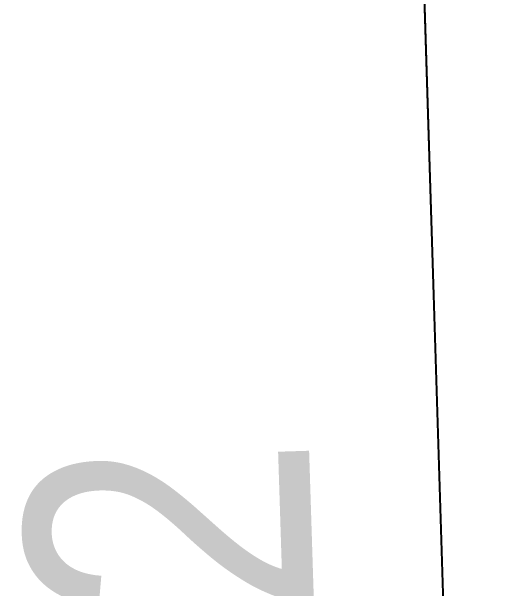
# Model space of a CAD drawing. Extents: x 634962 to 644935, y 5969185 to 5972988.
# Drawn here: x 641675.73 to 641692.8, y 5971036.83 to 5971057.04 of the extents above; entities that cross this region are included whole.
import ezdxf
from ezdxf.enums import TextEntityAlignment as Align

# ---------------------------------------------------------------- set-up
doc = ezdxf.new("R2010")
doc.units = 0
doc.header["$LTSCALE"] = 5
doc.layers.add('AS-TELUS-ATCO PIPELINES', color=7, linetype='foc-TEL', lineweight=9, true_color=0xff9c38)
doc.layers.add('L-BD', color=7, linetype='Continuous')
doc.layers.add('L-SEC', color=7, linetype='Continuous')
doc.styles.add('80L', font='ARIALN.TTF', dxfattribs={"height": 10})
doc.styles.add('foc-LtypeFont', font='ARIALN.TTF', dxfattribs={"height": 7.35})
doc.linetypes.add('foc-TEL', pattern='A,2,-1,["T",foc-LtypeFont,S=0.2,R=0,X=-0.425,Y=-0.75],-1.24,8', length=12.24)
doc.linetypes.add('foc-TEL-NOLINE', pattern='A,0,-2,["T",foc-LtypeFont,S=0.2,R=0,X=-0.425,Y=-0.75],-10.24', length=12.24)

msp = doc.modelspace()

# ---------------------------------------------------------------- linework, layer by layer
at = {"layer": 'AS-TELUS-ATCO PIPELINES', "linetype": 'foc-TEL-NOLINE', "flags": 128}
msp.add_lwpolyline([(641698.098, 5970806.651), (641692.54, 5970982.38), (641667.094, 5971788.508), (641653.101, 5972223.151), (641546.783, 5972432.447)], dxfattribs=at)
at = {"layer": 'L-SEC'}
msp.add_line((641679.817, 5971385.444), (641692.54, 5970982.38), dxfattribs=at)

# ---------------------------------------------------------------- texts
at = {"layer": 'L-BD', "color": 4, "style": '80L'}
msp.add_text('271.02', height=9.9974, rotation=91.8189, dxfattribs=at).set_placement((641681.68, 5971024.565), align=Align.MIDDLE)

doc.saveas('drawing.dxf')
